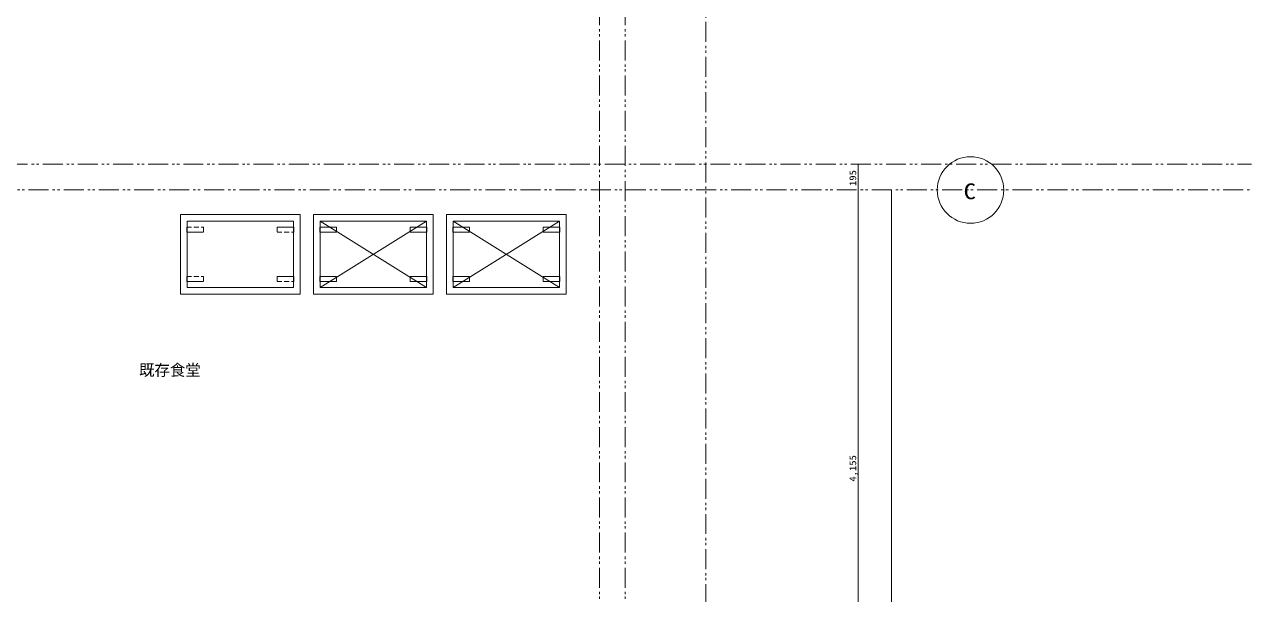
# Model space of a CAD drawing. Units: millimetres at full size. Extents: x -12803 to 120774, y -9413 to 101127.
# Drawn here: x 111555 to 120774, y 16564 to 20844 of the extents above; entities that cross this region are included whole.
import ezdxf
from ezdxf.enums import TextEntityAlignment as Align

# ---------------------------------------------------------------- set-up
doc = ezdxf.new("R2010")
doc.units = ezdxf.units.MM
doc.header["$LTSCALE"] = 30
doc.linetypes.add('DASHED1', pattern=[1.8, 1.2, -0.6])
doc.linetypes.add('DOUBLE_CHAIN1', pattern=[8.8, 5, -1, 0.6, -0.6, 0.6, -1])
doc.layers.add('0-0_NoName', color=7, linetype='Continuous')
doc.layers.add('2-E_AIHO12-部屋名', color=7, linetype='Continuous')
for name, color, linetype, lineweight in [('0-A_AIHO34-移動式板金', 7, 'Continuous', 15), ('0-B_AIHO37-移動式板金隠れ線', 7, 'DASHED1', 15), ('0-C_AIHO34-移動式板金LL', 7, 'Continuous', 15), ('0-D_AIHO47-移動式板金アウトライン', 7, 'DASHED1', 15), ('0-E_AIHO48-厨房機器既設品', 7, 'Continuous', 15), ('2-0_通芯', 7, 'DOUBLE_CHAIN1', 15)]:
    doc.layers.add(name, color=color, linetype=linetype, lineweight=lineweight)
doc.styles.add('ＭＳ ゴシック', font='')
doc.styles.get('ＭＳ ゴシック').set_extended_font_data('MS Gothic')

# ---------------------------------------------------------------- blocks, each defined once
blk = doc.blocks.new('グループ部品-732')
at = {"layer": '0-A_AIHO34-移動式板金'}
for p, q in [((112725.95, 19418.09), (113625.95, 19418.09)), ((112725.95, 19418.09), (112725.95, 18818.09)), ((113625.95, 19418.09), (113625.95, 18818.09)), ((113725.95, 19418.09), (114625.95, 19418.09)), ((113725.95, 19418.09), (113725.95, 18818.09)), ((114725.95, 19418.09), (115625.95, 19418.09)), ((114725.95, 19418.09), (114725.95, 18818.09)), ((112725.95, 18818.09), (113625.95, 18818.09))]:
    blk.add_line(p, q, dxfattribs=at)
at = {"layer": '0-B_AIHO37-移動式板金隠れ線'}
for p, q in [((112773.95, 19322.09), (112898.95, 19322.09)), ((112773.95, 19322.09), (112773.95, 19284.09)), ((112773.95, 19284.09), (112898.95, 19284.09)), ((112898.95, 19322.09), (112898.95, 19284.09)), ((113452.95, 19322.09), (113577.95, 19322.09)), ((113452.95, 19322.09), (113452.95, 19284.09)), ((113452.95, 19284.09), (113577.95, 19284.09)), ((113577.95, 19322.09), (113577.95, 19284.09)), ((112773.95, 18952.09), (112898.95, 18952.09)), ((112773.95, 18952.09), (112773.95, 18914.09)), ((112773.95, 18914.09), (112898.95, 18914.09)), ((112898.95, 18952.09), (112898.95, 18914.09)), ((113452.95, 18952.09), (113577.95, 18952.09)), ((113452.95, 18952.09), (113452.95, 18914.09)), ((113452.95, 18914.09), (113577.95, 18914.09)), ((113577.95, 18952.09), (113577.95, 18914.09))]:
    blk.add_line(p, q, dxfattribs=at)
at = {"layer": '0-C_AIHO34-移動式板金LL'}
for p, q in [((112775.95, 19368.09), (113575.95, 19368.09)), ((112775.95, 19368.09), (112775.95, 18868.09)), ((113575.95, 19368.09), (113575.95, 18868.09)), ((112775.95, 18868.09), (113575.95, 18868.09))]:
    blk.add_line(p, q, dxfattribs=at)
at = {"layer": '0-D_AIHO47-移動式板金アウトライン', "linetype": 'Continuous'}
for points in [[(112725.95, 18818.09), (113625.95, 18818.09), (113625.95, 19418.09), (112725.95, 19418.09)], [(112775.95, 18868.09), (113575.95, 18868.09), (113575.95, 19368.09), (112775.95, 19368.09)]]:
    blk.add_lwpolyline(points, close=True, dxfattribs=at)
at = {"layer": '0-D_AIHO47-移動式板金アウトライン'}
for points in [[(112773.95, 19322.09), (112898.95, 19322.09), (112898.95, 19284.09), (112773.95, 19284.09)], [(113452.95, 19284.09), (113577.95, 19284.09), (113577.95, 19322.09), (113452.95, 19322.09)], [(112898.95, 18914.09), (112773.95, 18914.09), (112773.95, 18952.09), (112898.95, 18952.09)], [(113452.95, 18914.09), (113577.95, 18914.09), (113577.95, 18952.09), (113452.95, 18952.09)]]:
    blk.add_lwpolyline(points, close=True, dxfattribs=at)
at = {"layer": '0-E_AIHO48-厨房機器既設品'}
for p, q in [((113775.95, 19368.09), (114575.95, 19368.09)), ((113775.95, 19368.09), (113775.95, 18868.09)), ((114575.95, 19368.09), (113775.95, 18868.09)), ((113775.95, 19368.09), (114575.95, 18868.09)), ((114575.95, 19368.09), (114575.95, 18868.09)), ((114625.95, 19418.09), (114625.95, 18818.09)), ((114775.95, 19368.09), (115575.95, 19368.09)), ((114775.95, 19368.09), (114775.95, 18868.09)), ((115575.95, 19368.09), (114775.95, 18868.09)), ((114775.95, 19368.09), (115575.95, 18868.09)), ((115575.95, 19368.09), (115575.95, 18868.09)), ((115625.95, 19418.09), (115625.95, 18818.09)), ((113773.95, 19322.09), (113898.95, 19322.09)), ((113773.95, 19322.09), (113773.95, 19284.09)), ((113773.95, 19284.09), (113898.95, 19284.09)), ((113898.95, 19322.09), (113898.95, 19284.09)), ((114452.95, 19322.09), (114577.95, 19322.09)), ((114452.95, 19322.09), (114452.95, 19284.09)), ((114452.95, 19284.09), (114577.95, 19284.09)), ((114577.95, 19322.09), (114577.95, 19284.09)), ((114773.95, 19322.09), (114898.95, 19322.09)), ((114773.95, 19322.09), (114773.95, 19284.09)), ((114773.95, 19284.09), (114898.95, 19284.09)), ((114898.95, 19322.09), (114898.95, 19284.09)), ((115452.95, 19322.09), (115577.95, 19322.09)), ((115452.95, 19322.09), (115452.95, 19284.09)), ((115452.95, 19284.09), (115577.95, 19284.09)), ((115577.95, 19322.09), (115577.95, 19284.09)), ((113773.95, 18952.09), (113898.95, 18952.09)), ((113773.95, 18952.09), (113773.95, 18914.09)), ((113773.95, 18914.09), (113898.95, 18914.09)), ((113898.95, 18952.09), (113898.95, 18914.09)), ((114452.95, 18952.09), (114577.95, 18952.09)), ((114452.95, 18952.09), (114452.95, 18914.09)), ((114452.95, 18914.09), (114577.95, 18914.09)), ((114577.95, 18952.09), (114577.95, 18914.09)), ((114773.95, 18952.09), (114898.95, 18952.09)), ((114773.95, 18952.09), (114773.95, 18914.09)), ((114773.95, 18914.09), (114898.95, 18914.09)), ((114898.95, 18952.09), (114898.95, 18914.09)), ((115452.95, 18952.09), (115577.95, 18952.09)), ((115452.95, 18952.09), (115452.95, 18914.09)), ((115452.95, 18914.09), (115577.95, 18914.09)), ((115577.95, 18952.09), (115577.95, 18914.09)), ((113725.95, 18818.09), (114625.95, 18818.09)), ((113775.95, 18868.09), (114575.95, 18868.09)), ((114725.95, 18818.09), (115625.95, 18818.09)), ((114775.95, 18868.09), (115575.95, 18868.09))]:
    blk.add_line(p, q, dxfattribs=at)
for points in [[(113725.95, 18818.09), (114625.95, 18818.09), (114625.95, 19418.09), (113725.95, 19418.09)], [(113775.95, 18868.09), (114575.95, 18868.09), (114575.95, 19368.09), (113775.95, 19368.09)], [(114725.95, 18818.09), (115625.95, 18818.09), (115625.95, 19418.09), (114725.95, 19418.09)], [(114775.95, 18868.09), (115575.95, 18868.09), (115575.95, 19368.09), (114775.95, 19368.09)]]:
    blk.add_lwpolyline(points, close=True, dxfattribs=at)
at = {"layer": '0-E_AIHO48-厨房機器既設品', "linetype": 'DASHED1'}
for points in [[(113773.95, 19322.09), (113898.95, 19322.09), (113898.95, 19284.09), (113773.95, 19284.09)], [(114452.95, 19284.09), (114577.95, 19284.09), (114577.95, 19322.09), (114452.95, 19322.09)], [(114773.95, 19322.09), (114898.95, 19322.09), (114898.95, 19284.09), (114773.95, 19284.09)], [(115452.95, 19284.09), (115577.95, 19284.09), (115577.95, 19322.09), (115452.95, 19322.09)], [(113898.95, 18914.09), (113773.95, 18914.09), (113773.95, 18952.09), (113898.95, 18952.09)], [(114452.95, 18914.09), (114577.95, 18914.09), (114577.95, 18952.09), (114452.95, 18952.09)], [(114898.95, 18914.09), (114773.95, 18914.09), (114773.95, 18952.09), (114898.95, 18952.09)], [(115452.95, 18914.09), (115577.95, 18914.09), (115577.95, 18952.09), (115452.95, 18952.09)]]:
    blk.add_lwpolyline(points, close=True, dxfattribs=at)
at = {"layer": '2-0_通芯'}
for p, q in [((116674.36, 21656.41), (116674.36, 12704.38)), ((75524.36, 19796.41), (120774.36, 19796.41)), ((74361.66, 19601.41), (120774.36, 19601.41))]:
    blk.add_line(p, q, dxfattribs=at)
at = {"layer": '2-0_通芯', "linetype": 'Continuous'}
for p, q in [((117819.36, 19796.41), (117819.36, 11551.41)), ((118069.36, 7001.41), (118069.36, 19601.41))]:
    blk.add_line(p, q, dxfattribs=at)
at = {"layer": '2-0_通芯', "style": 'ＭＳ ゴシック', "width": 1.15}
for s, p in [('195', (117819.36, 19631.41)), ('4,155', (117819.36, 17411.41))]:
    blk.add_text(s, height=50.95, rotation=90, dxfattribs=at).set_placement(p, align=Align.BOTTOM_LEFT)
at = {"layer": '2-E_AIHO12-部屋名', "style": 'ＭＳ ゴシック'}
blk.add_text('既存食堂', height=84.92, dxfattribs=at).set_placement((112415.35, 18181.21), align=Align.BOTTOM_LEFT)
blk = doc.blocks.new('グループ部品-763')
at = {"layer": '0-A_AIHO34-移動式板金'}
for p, q in [((112725.95, 19418.09), (113625.95, 19418.09)), ((112725.95, 19418.09), (112725.95, 18818.09)), ((113625.95, 19418.09), (113625.95, 18818.09)), ((113725.95, 19418.09), (114625.95, 19418.09)), ((113725.95, 19418.09), (113725.95, 18818.09)), ((114725.95, 19418.09), (115625.95, 19418.09)), ((114725.95, 19418.09), (114725.95, 18818.09)), ((112725.95, 18818.09), (113625.95, 18818.09))]:
    blk.add_line(p, q, dxfattribs=at)
at = {"layer": '0-B_AIHO37-移動式板金隠れ線'}
for p, q in [((112773.95, 19322.09), (112898.95, 19322.09)), ((112773.95, 19322.09), (112773.95, 19284.09)), ((112773.95, 19284.09), (112898.95, 19284.09)), ((112898.95, 19322.09), (112898.95, 19284.09)), ((113452.95, 19322.09), (113577.95, 19322.09)), ((113452.95, 19322.09), (113452.95, 19284.09)), ((113452.95, 19284.09), (113577.95, 19284.09)), ((113577.95, 19322.09), (113577.95, 19284.09)), ((112773.95, 18952.09), (112898.95, 18952.09)), ((112773.95, 18952.09), (112773.95, 18914.09)), ((112773.95, 18914.09), (112898.95, 18914.09)), ((112898.95, 18952.09), (112898.95, 18914.09)), ((113452.95, 18952.09), (113577.95, 18952.09)), ((113452.95, 18952.09), (113452.95, 18914.09)), ((113452.95, 18914.09), (113577.95, 18914.09)), ((113577.95, 18952.09), (113577.95, 18914.09))]:
    blk.add_line(p, q, dxfattribs=at)
at = {"layer": '0-C_AIHO34-移動式板金LL'}
for p, q in [((112775.95, 19368.09), (113575.95, 19368.09)), ((112775.95, 19368.09), (112775.95, 18868.09)), ((113575.95, 19368.09), (113575.95, 18868.09)), ((112775.95, 18868.09), (113575.95, 18868.09))]:
    blk.add_line(p, q, dxfattribs=at)
at = {"layer": '0-D_AIHO47-移動式板金アウトライン', "linetype": 'Continuous'}
for points in [[(112725.95, 18818.09), (113625.95, 18818.09), (113625.95, 19418.09), (112725.95, 19418.09)], [(112775.95, 18868.09), (113575.95, 18868.09), (113575.95, 19368.09), (112775.95, 19368.09)]]:
    blk.add_lwpolyline(points, close=True, dxfattribs=at)
at = {"layer": '0-D_AIHO47-移動式板金アウトライン'}
for points in [[(112773.95, 19322.09), (112898.95, 19322.09), (112898.95, 19284.09), (112773.95, 19284.09)], [(113452.95, 19284.09), (113577.95, 19284.09), (113577.95, 19322.09), (113452.95, 19322.09)], [(112898.95, 18914.09), (112773.95, 18914.09), (112773.95, 18952.09), (112898.95, 18952.09)], [(113452.95, 18914.09), (113577.95, 18914.09), (113577.95, 18952.09), (113452.95, 18952.09)]]:
    blk.add_lwpolyline(points, close=True, dxfattribs=at)
at = {"layer": '0-E_AIHO48-厨房機器既設品'}
for p, q in [((113775.95, 19368.09), (114575.95, 19368.09)), ((113775.95, 19368.09), (113775.95, 18868.09)), ((114575.95, 19368.09), (113775.95, 18868.09)), ((113775.95, 19368.09), (114575.95, 18868.09)), ((114575.95, 19368.09), (114575.95, 18868.09)), ((114625.95, 19418.09), (114625.95, 18818.09)), ((114775.95, 19368.09), (115575.95, 19368.09)), ((114775.95, 19368.09), (114775.95, 18868.09)), ((115575.95, 19368.09), (114775.95, 18868.09)), ((114775.95, 19368.09), (115575.95, 18868.09)), ((115575.95, 19368.09), (115575.95, 18868.09)), ((115625.95, 19418.09), (115625.95, 18818.09)), ((113773.95, 19322.09), (113898.95, 19322.09)), ((113773.95, 19322.09), (113773.95, 19284.09)), ((113773.95, 19284.09), (113898.95, 19284.09)), ((113898.95, 19322.09), (113898.95, 19284.09)), ((114452.95, 19322.09), (114577.95, 19322.09)), ((114452.95, 19322.09), (114452.95, 19284.09)), ((114452.95, 19284.09), (114577.95, 19284.09)), ((114577.95, 19322.09), (114577.95, 19284.09)), ((114773.95, 19322.09), (114898.95, 19322.09)), ((114773.95, 19322.09), (114773.95, 19284.09)), ((114773.95, 19284.09), (114898.95, 19284.09)), ((114898.95, 19322.09), (114898.95, 19284.09)), ((115452.95, 19322.09), (115577.95, 19322.09)), ((115452.95, 19322.09), (115452.95, 19284.09)), ((115452.95, 19284.09), (115577.95, 19284.09)), ((115577.95, 19322.09), (115577.95, 19284.09)), ((113773.95, 18952.09), (113898.95, 18952.09)), ((113773.95, 18952.09), (113773.95, 18914.09)), ((113773.95, 18914.09), (113898.95, 18914.09)), ((113898.95, 18952.09), (113898.95, 18914.09)), ((114452.95, 18952.09), (114577.95, 18952.09)), ((114452.95, 18952.09), (114452.95, 18914.09)), ((114452.95, 18914.09), (114577.95, 18914.09)), ((114577.95, 18952.09), (114577.95, 18914.09)), ((114773.95, 18952.09), (114898.95, 18952.09)), ((114773.95, 18952.09), (114773.95, 18914.09)), ((114773.95, 18914.09), (114898.95, 18914.09)), ((114898.95, 18952.09), (114898.95, 18914.09)), ((115452.95, 18952.09), (115577.95, 18952.09)), ((115452.95, 18952.09), (115452.95, 18914.09)), ((115452.95, 18914.09), (115577.95, 18914.09)), ((115577.95, 18952.09), (115577.95, 18914.09)), ((113725.95, 18818.09), (114625.95, 18818.09)), ((113775.95, 18868.09), (114575.95, 18868.09)), ((114725.95, 18818.09), (115625.95, 18818.09)), ((114775.95, 18868.09), (115575.95, 18868.09))]:
    blk.add_line(p, q, dxfattribs=at)
for points in [[(113725.95, 18818.09), (114625.95, 18818.09), (114625.95, 19418.09), (113725.95, 19418.09)], [(113775.95, 18868.09), (114575.95, 18868.09), (114575.95, 19368.09), (113775.95, 19368.09)], [(114725.95, 18818.09), (115625.95, 18818.09), (115625.95, 19418.09), (114725.95, 19418.09)], [(114775.95, 18868.09), (115575.95, 18868.09), (115575.95, 19368.09), (114775.95, 19368.09)]]:
    blk.add_lwpolyline(points, close=True, dxfattribs=at)
at = {"layer": '0-E_AIHO48-厨房機器既設品', "linetype": 'DASHED1'}
for points in [[(113773.95, 19322.09), (113898.95, 19322.09), (113898.95, 19284.09), (113773.95, 19284.09)], [(114452.95, 19284.09), (114577.95, 19284.09), (114577.95, 19322.09), (114452.95, 19322.09)], [(114773.95, 19322.09), (114898.95, 19322.09), (114898.95, 19284.09), (114773.95, 19284.09)], [(115452.95, 19284.09), (115577.95, 19284.09), (115577.95, 19322.09), (115452.95, 19322.09)], [(113898.95, 18914.09), (113773.95, 18914.09), (113773.95, 18952.09), (113898.95, 18952.09)], [(114452.95, 18914.09), (114577.95, 18914.09), (114577.95, 18952.09), (114452.95, 18952.09)], [(114898.95, 18914.09), (114773.95, 18914.09), (114773.95, 18952.09), (114898.95, 18952.09)], [(115452.95, 18914.09), (115577.95, 18914.09), (115577.95, 18952.09), (115452.95, 18952.09)]]:
    blk.add_lwpolyline(points, close=True, dxfattribs=at)
at = {"layer": '2-0_通芯'}
for p, q in [((116674.36, 21656.41), (116674.36, 12704.38)), ((75524.36, 19796.41), (120774.36, 19796.41))]:
    blk.add_line(p, q, dxfattribs=at)

msp = doc.modelspace()

# ---------------------------------------------------------------- linework, layer by layer
at = {"layer": '2-0_通芯'}
for p, q in [((115874.36, 24156.41), (115874.36, 4204.33)), ((116069.36, 24156.41), (116069.36, 5670.44))]:
    msp.add_line(p, q, dxfattribs=at)
at = {"layer": '2-0_通芯', "linetype": 'Continuous'}
msp.add_circle((118663.33, 19601.41), 250, dxfattribs=at)

# ---------------------------------------------------------------- block references
at = {"layer": '0-0_NoName'}
for name in ['グループ部品-732', 'グループ部品-763']:
    msp.add_blockref(name, (0, 0), dxfattribs=at)

# ---------------------------------------------------------------- texts
at = {"layer": '2-0_通芯', "style": 'ＭＳ ゴシック', "width": 1.15}
msp.add_text('C', height=118.9, dxfattribs=at).set_placement((118610.83, 19496.41), align=Align.BOTTOM_LEFT)

doc.saveas('drawing.dxf')
